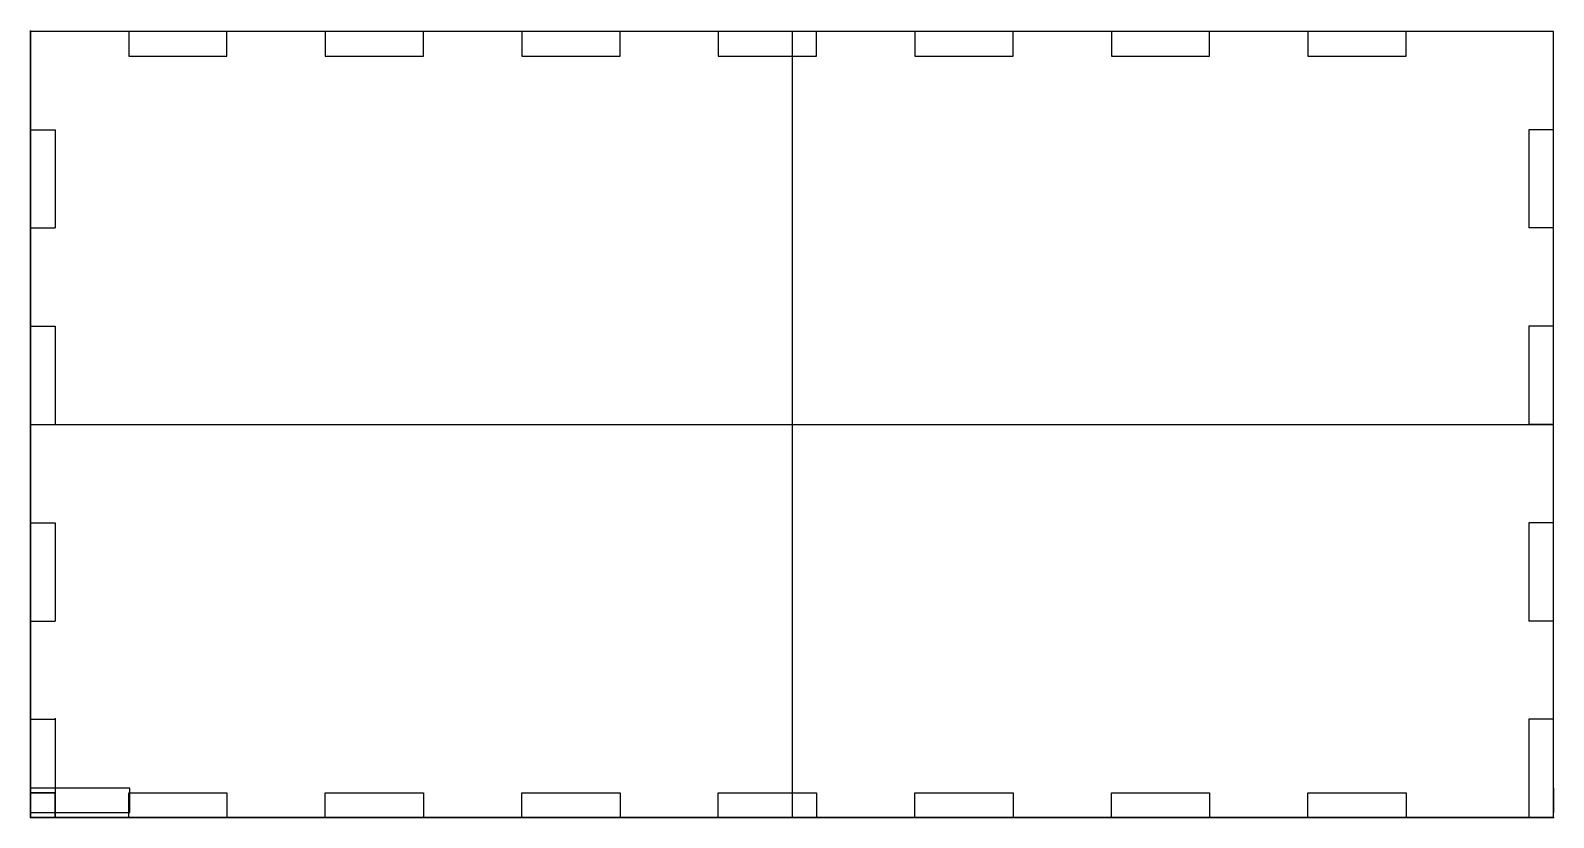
# Model space of a CAD drawing. Header units: centimetres. Extents: x 0 to 31, y 0 to 16.
import ezdxf

# ---------------------------------------------------------------- set-up
doc = ezdxf.new("R2010")
doc.units = ezdxf.units.CM
doc.header["$MEASUREMENT"] = 0
for name, color, linetype in [('Lasercut v1_Sketch1', 7, 'Continuous'), ('Lasercut v1_Sketch4', 7, 'Continuous'), ('Lasercut v1_Sketch5', 7, 'Continuous'), ('Lasercut v1_Sketch6', 7, 'Continuous'), ('Lasercut v1_Sketch7', 7, 'Continuous'), ('Lasercut v1_Sketch8', 7, 'Continuous'), ('Lasercut v1_Sketch9', 7, 'Continuous')]:
    doc.layers.add(name, color=color, linetype=linetype)

msp = doc.modelspace()

# ---------------------------------------------------------------- linework, layer by layer
at = {"layer": 'Lasercut v1_Sketch1'}
for p, q in [((31, 16), (0, 16)), ((0, 16), (0, 0)), ((2, 16), (2, 15.5)), ((4, 15.5), (4, 16)), ((6, 16), (6, 15.5)), ((8, 15.5), (8, 16)), ((10, 16), (10, 15.5)), ((12, 15.5), (12, 16)), ((14, 16), (14, 15.5)), ((15.5, 16), (15.5, 0)), ((16, 15.5), (16, 16)), ((18, 16), (18, 15.5)), ((20, 15.5), (20, 16)), ((22, 16), (22, 15.5)), ((24, 15.5), (24, 16)), ((26, 16), (26, 15.5)), ((28, 15.5), (28, 16)), ((31, 0), (31, 16)), ((2, 15.5), (4, 15.5)), ((6, 15.5), (8, 15.5)), ((10, 15.5), (12, 15.5)), ((14, 15.5), (16, 15.5)), ((18, 15.5), (20, 15.5)), ((22, 15.5), (24, 15.5)), ((26, 15.5), (28, 15.5)), ((0, 14), (0.5, 14)), ((0.5, 14), (0.5, 12)), ((31, 14), (30.5, 14)), ((30.5, 14), (30.5, 12)), ((0, 12), (0.5, 12)), ((31, 12), (30.5, 12)), ((0, 10), (0.5, 10)), ((0.5, 10), (0.5, 8)), ((30.5, 10), (30.5, 8)), ((31, 10), (30.5, 10)), ((0, 8), (31, 8)), ((0, 8), (0.5, 8)), ((31, 8), (30.5, 8)), ((0, 6), (0.5, 6)), ((0.5, 6), (0.5, 4)), ((31, 6), (30.5, 6)), ((30.5, 6), (30.5, 4)), ((0, 4), (0.5, 4)), ((31, 4), (30.5, 4)), ((0, 2), (0.5, 2)), ((0.5, 2), (0.5, 0)), ((30.5, 2), (30.5, 0)), ((31, 2), (30.5, 2)), ((2, 0), (2, 0.5)), ((2, 0.5), (4, 0.5)), ((4, 0.5), (4, 0)), ((6, 0.5), (8, 0.5)), ((6, 0), (6, 0.5)), ((8, 0.5), (8, 0)), ((10, 0), (10, 0.5)), ((10, 0.5), (12, 0.5)), ((12, 0.5), (12, 0)), ((14, 0), (14, 0.5)), ((14, 0.5), (16, 0.5)), ((16, 0.5), (16, 0)), ((18, 0.5), (20, 0.5)), ((18, 0), (18, 0.5)), ((20, 0.5), (20, 0)), ((22, 0), (22, 0.5)), ((22, 0.5), (24, 0.5)), ((24, 0.5), (24, 0)), ((26, 0), (26, 0.5)), ((26, 0.5), (28, 0.5)), ((28, 0.5), (28, 0)), ((0, 0), (31, 0)), ((31, 0), (30.5, 0))]:
    msp.add_line(p, q, dxfattribs=at)
msp.add_point((0, 0), dxfattribs=at)
at = {"layer": 'Lasercut v1_Sketch4'}
for p, q in [((0, 0, 5.5), (31, 0, 5.5)), ((0, 0), (0, 0, 0.5)), ((0, 0), (2.02, 0)), ((0, 0, 0.5), (2.02, 0, 0.5)), ((31, 0, 11), (0, 0, 11)), ((0, 0, 11), (0, 0, 10.5)), ((0, 0, 11), (0, 0)), ((0, 0, 10.5), (2.02, 0, 10.5)), ((0, 0), (31, 0)), ((0, 0, 2), (0.5, 0, 2)), ((0, 0, 4), (0.5, 0, 4)), ((0, 0, 6), (0.5, 0, 6)), ((0, 0, 8), (0.5, 0, 8)), ((0.5, 0), (0.5, 0, 0.5)), ((0.5, 0, 6), (0.5, 0, 8)), ((0.5, 0, 2), (0.5, 0, 4)), ((2.02, 0, 11), (2.02, 0, 10.5)), ((2.02, 0), (2.02, 0, 0.5)), ((4, 0, 11), (4, 0, 10.5)), ((4, 0, 10.5), (6.02, 0, 10.5)), ((4, 0, 0.5), (6.02, 0, 0.5)), ((4, 0), (4, 0, 0.5)), ((6.02, 0), (6.02, 0, 0.5)), ((6.02, 0, 11), (6.02, 0, 10.5)), ((8, 0, 0.5), (10.02, 0, 0.5)), ((8, 0, 11), (8, 0, 10.5)), ((8, 0, 10.5), (10.02, 0, 10.5)), ((8, 0), (8, 0, 0.5)), ((10.02, 0, 11), (10.02, 0, 10.5)), ((10.02, 0), (10.02, 0, 0.5)), ((12, 0, 11), (12, 0, 10.5)), ((12, 0), (12, 0, 0.5)), ((12, 0, 0.5), (14.02, 0, 0.5)), ((12, 0, 10.5), (14.02, 0, 10.5)), ((14.02, 0, 11), (14.02, 0, 10.5)), ((14.02, 0), (14.02, 0, 0.5)), ((15.5, 0, 11), (15.5, 0)), ((16, 0, 0.5), (18.02, 0, 0.5)), ((16, 0, 11), (16, 0, 10.5)), ((16, 0, 10.5), (18.02, 0, 10.5)), ((16, 0), (16, 0, 0.5)), ((18.02, 0, 11), (18.02, 0, 10.5)), ((18.02, 0), (18.02, 0, 0.5)), ((20, 0, 0.5), (22.02, 0, 0.5)), ((20, 0, 11), (20, 0, 10.5)), ((20, 0, 10.5), (22.02, 0, 10.5)), ((20, 0), (20, 0, 0.5)), ((22.02, 0), (22.02, 0, 0.5)), ((22.02, 0, 11), (22.02, 0, 10.5)), ((24, 0), (24, 0, 0.5)), ((24, 0, 0.5), (26.02, 0, 0.5)), ((24, 0, 10.5), (26.02, 0, 10.5)), ((24, 0, 11), (24, 0, 10.5)), ((26.02, 0, 11), (26.02, 0, 10.5)), ((26.02, 0), (26.02, 0, 0.5)), ((28, 0, 0.5), (30.02, 0, 0.5)), ((28, 0, 10.5), (30.02, 0, 10.5)), ((28, 0, 11), (28, 0, 10.5)), ((28, 0), (28, 0, 0.5)), ((30.02, 0), (30.02, 0, 0.5)), ((30.02, 0, 11), (30.02, 0, 10.5)), ((31, 0, 4), (30.5, 0, 4)), ((31, 0, 2), (30.5, 0, 2)), ((30.5, 0, 2), (30.5, 0, 4)), ((30.5, 0, 6), (30.5, 0, 8)), ((31, 0, 6), (30.5, 0, 6)), ((31, 0, 8), (30.5, 0, 8)), ((31, 0), (31, 0, 2)), ((31, 0), (31, 0, 11))]:
    msp.add_line(p, q, dxfattribs=at)
msp.add_point((0, 0), dxfattribs=at)
at = {"layer": 'Lasercut v1_Sketch5'}
for p, q in [((0, 14.02, 0.5), (0, 16.02, 0.5)), ((0, 14.02, 10.5), (0, 16.02, 10.5)), ((0, 16.02, 10.5), (0, 16.02, 11)), ((0, 16.02, 0.5), (0, 16.02)), ((0, 16, 10), (0, 15.5, 10)), ((0, 16), (0, 16, 11)), ((0, 0, 5.5), (0, 16, 5.5)), ((0, 15.5, 4), (0, 16, 4)), ((0, 16, 11), (0, 0, 11)), ((0, 15.5, 8), (0, 16, 8)), ((0, 15.5), (0, 16)), ((0, 16, 6), (0, 15.5, 6)), ((0, 16, 2), (0, 15.5, 2)), ((0, 0), (0, 16)), ((0, 15.5, 6), (0, 15.5, 4)), ((0, 15.5, 10), (0, 15.5, 8)), ((0, 15.5, 2), (0, 15.5)), ((0, 14.02, 11), (0, 14.02, 10.5)), ((0, 14.02), (0, 14.02, 0.5)), ((0, 12.02, 0.5), (0, 12.02)), ((0, 10.02, 0.5), (0, 12.02, 0.5)), ((0, 10.02, 10.5), (0, 12.02, 10.5)), ((0, 12.02, 10.5), (0, 12.02, 11)), ((0, 10.02), (0, 10.02, 0.5)), ((0, 10.02, 11), (0, 10.02, 10.5)), ((0, 6.02, 10.5), (0, 8.02, 10.5)), ((0, 8.02, 10.5), (0, 8.02, 11)), ((0, 8.02, 0.5), (0, 8.02)), ((0, 6.02, 0.5), (0, 8.02, 0.5)), ((0, 8, 11), (0, 8)), ((0, 6.02), (0, 6.02, 0.5)), ((0, 6.02, 11), (0, 6.02, 10.5)), ((0, 2.02, 10.5), (0, 4.02, 10.5)), ((0, 4.02, 0.5), (0, 4.02)), ((0, 4.02, 10.5), (0, 4.02, 11)), ((0, 2.02, 0.5), (0, 4.02, 0.5)), ((0, 0), (0, 2.2)), ((0, 2.02, 11), (0, 2.02, 10.5)), ((0, 2.02), (0, 2.02, 0.5)), ((0, 0), (0, 2.02)), ((0, 0, 10), (0, 0.5, 10)), ((0, 0.5, 10), (0, 0.5, 8)), ((0, 0.5, 6), (0, 0.5, 4)), ((0, 0.5), (0, 0)), ((0, 0.5, 8), (0, 0, 8)), ((0, 0, 2), (0, 0.5, 2)), ((0, 0.5, 4), (0, 0, 4)), ((0, 0.5, 2), (0, 0.5)), ((0, 0, 6), (0, 0.5, 6)), ((0, 0), (0, 0, 2)), ((0, 0, 11), (0, 0))]:
    msp.add_line(p, q, dxfattribs=at)
msp.add_point((0, 0), dxfattribs=at)
at = {"layer": 'Lasercut v1_Sketch6'}
for p, q in [((0, 0.5, 2), (0, 0.5)), ((0.5, 0.5, 2), (0, 0.5, 2)), ((0, 0.5, 0.5), (0.5, 0.5, 0.5)), ((0, 0.5), (0.5, 0.5)), ((0.5, 0.5), (0.5, 0.5, 2))]:
    msp.add_line(p, q, dxfattribs=at)
for p in [(0, 0.5), (0, 0.5, 0.5), (0, 0.5, 10.5)]:
    msp.add_point(p, dxfattribs=at)
at = {"layer": 'Lasercut v1_Sketch7'}
for p, q in [((0, 0, 11), (0, 0, 10)), ((0.5, 0, 11), (0, 0, 11)), ((0, 0, 10), (0.5, 0, 10)), ((0, 0, 10.5), (0.5, 0, 10.5)), ((0.5, 0, 10), (0.5, 0, 11))]:
    msp.add_line(p, q, dxfattribs=at)
for p in [(0, 0, 10.5), (0, 0)]:
    msp.add_point(p, dxfattribs=at)
at = {"layer": 'Lasercut v1_Sketch8'}
for p, q in [((0.5, 2.02, 10.5), (0.5, 0, 10.5)), ((2.02, 0.6, 10.5), (0, 0.6, 10.5)), ((0, 0.6, 10.5), (0, 0.1, 10.5)), ((0.5, 0, 10.5), (0.5, 0.5, 10.5)), ((2.02, 0.1, 10.5), (2.02, 0.6, 10.5)), ((0, 0.1, 10.5), (2.02, 0.1, 10.5))]:
    msp.add_line(p, q, dxfattribs=at)
msp.add_point((0, 0, 10.5), dxfattribs=at)
at = {"layer": 'Lasercut v1_Sketch9'}
for p, q in [((31, 0.1, 8), (31, 0.6, 8)), ((31, 0.6, 11), (31, 0.1, 11)), ((31, 0.6, 8), (31, 0.6, 11)), ((31, 0, 10.5), (31, 0.6, 10.5)), ((31, 0.1, 11), (31, 0.1, 8))]:
    msp.add_line(p, q, dxfattribs=at)
for p in [(31, 0, 10.5), (31, 0), (31, 0, 10.5)]:
    msp.add_point(p, dxfattribs=at)

doc.saveas('drawing.dxf')
